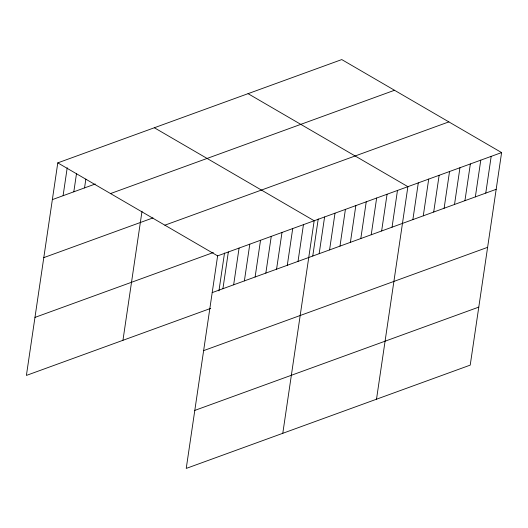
<?xml version="1.0" encoding="UTF-8"?>
<svg xmlns="http://www.w3.org/2000/svg" width="528" height="528" viewBox="0 0 528 528"><rect width="100%" height="100%" fill="white"/><g stroke="black" fill="none" stroke-linecap="round" stroke-linejoin="round"><path stroke-width="0.79" d="M501.6 152.579L217.622 255.875L186.232 468.422L470.217 365.125L501.6 152.579L341.768 59.578L57.783 162.875L26.4 375.421L210.718 308.378M63.089 195.71L67.214 167.759M73.814 191.803L76.527 173.435M84.546 187.902L85.846 179.117M122.951 340.303L142.012 211.226M218.929 290.902L224.519 253.031M222.922 288.704L228.347 251.968M233.653 284.803L239.078 248.068M244.378 280.903L249.803 244.167M255.11 277.002L260.535 240.266M265.835 273.101L271.26 236.359M276.566 269.194L281.992 232.459M287.291 265.294L292.717 228.558M298.023 261.393L303.448 224.657M282.79 433.303L314.173 220.75L154.341 127.756M312.761 256.014L318.232 218.942M319.163 253.704L324.588 216.968M329.578 249.916L334.996 213.18M339.986 246.127L345.411 209.392M350.401 242.339L355.826 205.603M360.809 238.55L366.234 201.815M371.224 234.762L376.649 198.026M381.638 230.98L387.064 194.245M392.047 227.192L397.472 190.456M376.504 399.214L407.887 186.668L248.054 93.667M412.876 219.615L418.301 182.879M423.284 215.827L428.71 179.091M433.699 212.038L439.124 175.303M444.114 208.256L449.539 171.514M454.522 204.468L459.947 167.732M464.937 200.68L470.362 163.944M475.352 196.891L480.777 160.156M485.76 193.103L491.185 156.367M52.364 199.61L95.271 184.001M110.53 193.565L394.508 90.268M43.791 257.624L152.988 217.906M164.875 225.185L448.853 121.889M34.967 317.401L213.332 252.523M212.197 292.611L496.175 189.314M203.63 350.625L487.608 247.335M194.806 410.401L478.784 307.111M57.783 162.875L217.622 255.875"/></g></svg>
